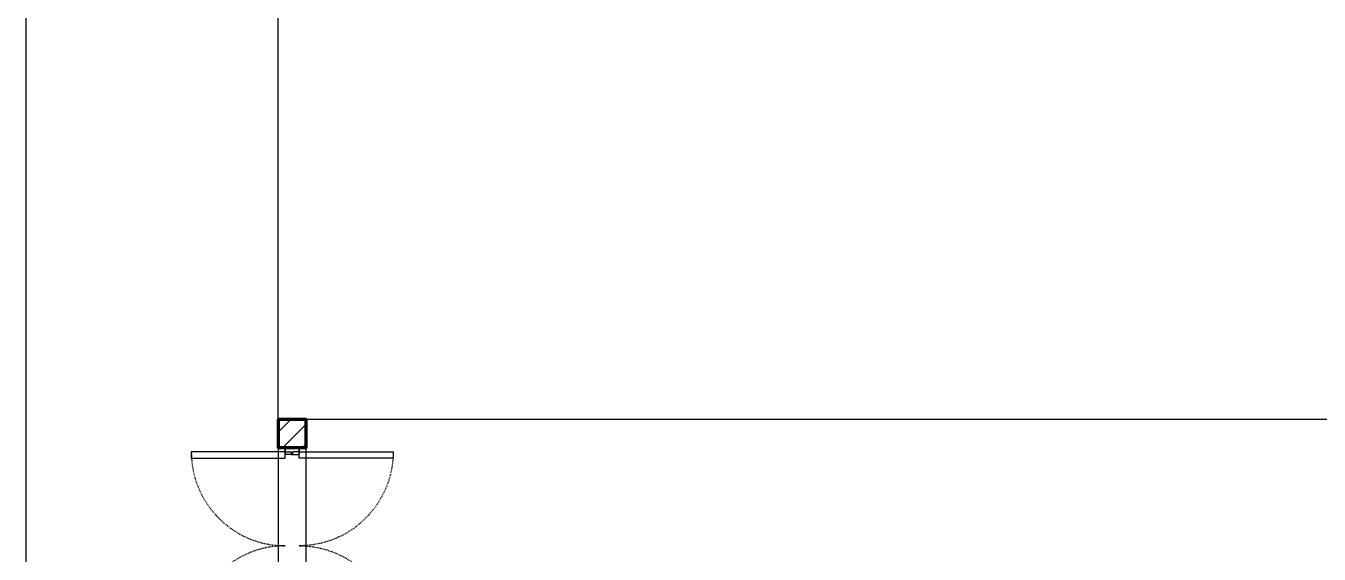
# Model space of a CAD drawing. Header units: millimetres. Extents: x 379264 to 1158416, y -283062 to 356890.
# Drawn here: x 934269.4 to 934453.9, y -25550 to -25474.7 of the extents above; entities that cross this region are included whole.
import ezdxf

# ---------------------------------------------------------------- set-up
doc = ezdxf.new("R2010")
doc.units = ezdxf.units.MM
for name, pattern in [('CENTER', [2, 1.25, -0.25, 0.25, -0.25]), ('keyplan TANG 1$0$mb tang 1 TWA$0$Hidden10.5', [1.5, 1, -0.5]), ('keyplan TANG 1$0$mb_unitmix twa 1-20$0$Hidden10.5', [1.5, 1, -0.5])]:
    doc.linetypes.add(name, pattern=pattern)
for name, color, linetype in [('12PM. GRID', 8, 'CENTER'), ('BLOCK C - CHI TIET THANG 7 - 15T$0$DnW', 20, 'Continuous'), ('keyplan TANG 1$0$mb tang 1 TWA$0$Door', 250, 'Continuous'), ('keyplan TANG 1$0$mb tang 1 TWA$0$Glass', 250, 'Continuous'), ('keyplan TANG 1$0$mb tang 1 TWA$0$Wall Hatch', 250, 'Continuous'), ('keyplan TANG 1$0$mb_unitmix twa 1-20$0$Door', 250, 'Continuous'), ('keyplan TANG 1$0$mb_unitmix twa 1-20$0$Glass', 250, 'Continuous'), ('keyplan TANG 1$0$mb_unitmix twa 1-20$0$Net thay Tran', 250, 'Continuous'), ('keyplan TANG 1$0$mb_unitmix twa 1-20$0$Wall Hatch', 250, 'Continuous')]:
    doc.layers.add(name, color=color, linetype=linetype)
doc.layers.add('keyplan TANG 1$0$mb tang 1 TWA$0$Wall Line', color=250, linetype='Continuous', lineweight=70)
doc.layers.add('keyplan TANG 1$0$mb_unitmix twa 1-20$0$Wall Line', color=250, linetype='Continuous', lineweight=70)
pattern_1 = [(45, (150, 149.9999999999999), (-70.71067811865474, 70.71067811865476), [])]

# ---------------------------------------------------------------- blocks, each defined once
blk = doc.blocks.new('keyplan TANG 1$0$mb tang 1 TWA$0$Door 1400-1')
at = {"color": 0, "linetype": 'ByBlock'}
for p, q in [((29.99999962575384, 100.0000000003201), (-3.742461558431387e-07, 100.000000000131)), ((-3.742461558431387e-07, 100.000000000131), (0, 0)), ((29.99999962575384, 100.0000000003201), (29.99999979416316, 55.00000000033469)), ((1370.000000119884, 100.0000000003201), (1400.000000119884, 100.000000000131)), ((1370.000000119884, 100.0000000003201), (1369.999999951474, 55.00000000033469)), ((1400.000000119884, 100.000000000131), (1399.999999745638, 7.105427357601002e-15)), ((0, 0), (50, 4.074536263942719e-10)), ((49.99999979417771, 55.00000000046566), (29.99999979416316, 55.00000000033469)), ((49.99999979417771, 55.00000000046566), (50, 4.074536263942719e-10)), ((1349.99999995146, 55.00000000046566), (1369.999999951474, 55.00000000033469)), ((1349.99999995146, 55.00000000046566), (1349.999999745638, 4.074607318216295e-10)), ((1399.999999745638, 7.105427357601002e-15), (1349.999999745638, 4.074607318216295e-10))]:
    blk.add_line(p, q, dxfattribs=at)
for points in [[(74.99999962575384, 100.0000000003202), (29.99999962575384, 100.0000000003201), (29.99999962575384, 770.0000000003201), (74.99999962575384, 770.0000000003203)], [(1325.000000119884, 100.0000000003202), (1370.000000119884, 100.0000000003201), (1370.000000119884, 770.0000000003201), (1325.000000119884, 770.0000000003203)]]:
    blk.add_lwpolyline(points, close=True)
at = {"color": 0, "linetype": 'keyplan TANG 1$0$mb tang 1 TWA$0$Hidden10.5'}
for centre, start, end in [((29.99999962575386, 99.99999515387427), 4.144490982744002e-07, 90), ((1370.000000119884, 99.99999515387427), 90, 179.9999995855509)]:
    blk.add_arc(centre, 670.0000002470649, start, end, dxfattribs=at)
blk = doc.blocks.new('*U1438')
at = {"layer": 'keyplan TANG 1$0$mb tang 1 TWA$0$Door'}
blk.add_blockref('keyplan TANG 1$0$mb tang 1 TWA$0$Door 1400-1', (0, 0), dxfattribs=at)
blk = doc.blocks.new('*U1437')
at = {"layer": 'keyplan TANG 1$0$mb tang 1 TWA$0$Wall Hatch'}
h = blk.add_hatch(dxfattribs=at)
h.set_pattern_fill('LINE10', color=256, scale=100, angle=45, style=0, pattern_type=2)
h.set_pattern_definition(pattern_1)
h.paths.add_polyline_path([(0, 199.9999999999999), (0, 0), (200, -1.13686837721616e-13), (200, 199.9999999999999)])
at = {"layer": 'keyplan TANG 1$0$mb tang 1 TWA$0$Wall Line'}
blk.add_lwpolyline([(0, 199.9999999999999), (0, 0), (200, -1.13686837721616e-13), (200, 199.9999999999999)], close=True, dxfattribs=at)
blk = doc.blocks.new('keyplan TANG 1$0$mb_unitmix twa 1-20$0$Door 1400-1')
at = {"color": 0, "linetype": 'ByBlock'}
for p, q in [((29.99999962575384, 100.0000000003201), (-3.742461558431387e-07, 100.000000000131)), ((-3.742461558431387e-07, 100.000000000131), (0, 0)), ((29.99999962575384, 100.0000000003201), (29.99999979416316, 55.00000000033469)), ((1370.000000119884, 100.0000000003201), (1400.000000119884, 100.000000000131)), ((1370.000000119884, 100.0000000003201), (1369.999999951474, 55.00000000033469)), ((1400.000000119884, 100.000000000131), (1399.999999745638, 7.105427357601002e-15)), ((0, 0), (50, 4.074536263942719e-10)), ((49.99999979417771, 55.00000000046566), (29.99999979416316, 55.00000000033469)), ((49.99999979417771, 55.00000000046566), (50, 4.074536263942719e-10)), ((1349.99999995146, 55.00000000046566), (1369.999999951474, 55.00000000033469)), ((1349.99999995146, 55.00000000046566), (1349.999999745638, 4.074607318216295e-10)), ((1399.999999745638, 7.105427357601002e-15), (1349.999999745638, 4.074607318216295e-10))]:
    blk.add_line(p, q, dxfattribs=at)
for points in [[(74.99999962575384, 100.0000000003202), (29.99999962575384, 100.0000000003201), (29.99999962575384, 770.0000000003201), (74.99999962575384, 770.0000000003203)], [(1325.000000119884, 100.0000000003202), (1370.000000119884, 100.0000000003201), (1370.000000119884, 770.0000000003201), (1325.000000119884, 770.0000000003203)]]:
    blk.add_lwpolyline(points, close=True)
at = {"color": 0, "linetype": 'keyplan TANG 1$0$mb_unitmix twa 1-20$0$Hidden10.5'}
for centre, start, end in [((29.99999962575386, 99.99999515387427), 4.144490982744002e-07, 90), ((1370.000000119884, 99.99999515387427), 90, 179.9999995855509)]:
    blk.add_arc(centre, 670.0000002470649, start, end, dxfattribs=at)
blk = doc.blocks.new('*U1439')
at = {"layer": 'keyplan TANG 1$0$mb_unitmix twa 1-20$0$Door'}
blk.add_blockref('keyplan TANG 1$0$mb_unitmix twa 1-20$0$Door 1400-1', (0, 0), dxfattribs=at)
blk = doc.blocks.new('*U1440')
at = {"layer": 'keyplan TANG 1$0$mb_unitmix twa 1-20$0$Wall Hatch'}
h = blk.add_hatch(dxfattribs=at)
h.set_pattern_fill('LINE10', color=256, scale=100, angle=45, style=0, pattern_type=2)
h.set_pattern_definition(pattern_1)
h.paths.add_polyline_path([(0, 199.9999999999999), (0, 0), (200, -1.13686837721616e-13), (200, 199.9999999999999)])
at = {"layer": 'keyplan TANG 1$0$mb_unitmix twa 1-20$0$Wall Line'}
blk.add_lwpolyline([(0, 199.9999999999999), (0, 0), (200, -1.13686837721616e-13), (200, 199.9999999999999)], close=True, dxfattribs=at)
blk = doc.blocks.new('keyplan TANG 1')
at = {"layer": 'keyplan TANG 1$0$mb_unitmix twa 1-20$0$Net thay Tran'}
for points in [[(10450.0000065181, 147850.0000020646), (10449.99999999991, 95349.99999896024), (12249.99999342476, 95349.99999896024), (12249.99999342476, 141249.9999910947), (12450, 141249.9999910947), (12450, 141050), (46748.45462060507, 141049.9999999999), (46748.45462060507, 142849.9999999999), (12450, 142849.9999826836), (12450, 142649.9999826836), (12250, 142649.9999826836), (12250.00000651844, 147850.0000020646)], [(12450, 142649.9999826836), (12250, 142649.9999826836), (12250, 141249.9999910947), (12450, 141249.9999910947)]]:
    blk.add_lwpolyline(points, close=True, dxfattribs=at)
at = {"layer": 'keyplan TANG 1$0$mb tang 1 TWA$0$Glass'}
blk.add_blockref('*U1437', (12250, 142649.9999826836), dxfattribs=at)
at = {"layer": 'keyplan TANG 1$0$mb tang 1 TWA$0$Glass', "rotation": 90}
blk.add_blockref('*U1438', (12400.00000000013, 141249.9999914689), dxfattribs=at)
at = {"layer": 'keyplan TANG 1$0$mb tang 1 TWA$0$Glass', "xscale": -1, "rotation": 270}
blk.add_blockref('*U1438', (12300.00000000013, 141249.9999914689), dxfattribs=at)
at = {"layer": 'keyplan TANG 1$0$mb_unitmix twa 1-20$0$Glass'}
blk.add_blockref('*U1440', (12250, 142649.9999826836), dxfattribs=at)
at = {"layer": 'keyplan TANG 1$0$mb_unitmix twa 1-20$0$Glass', "rotation": 90}
blk.add_blockref('*U1439', (12400.00000000013, 141249.9999914689), dxfattribs=at)
at = {"layer": 'keyplan TANG 1$0$mb_unitmix twa 1-20$0$Glass', "xscale": -1, "rotation": 270}
blk.add_blockref('*U1439', (12300.00000000013, 141249.9999914689), dxfattribs=at)
blk = doc.blocks.new('A$C0F1F2E69')
at = {"layer": 'BLOCK C - CHI TIET THANG 7 - 15T$0$DnW', "xscale": 0.02, "yscale": 0.02, "zscale": 0.02}
blk.add_blockref('keyplan TANG 1', (1907.087069346104, -92.84652750456007), dxfattribs=at)

msp = doc.modelspace()

# ---------------------------------------------------------------- block references
at = {"layer": '12PM. GRID'}
msp.add_blockref('A$C0F1F2E69', (932153.3460604745, -28294.96007476898), dxfattribs=at)

doc.saveas('drawing.dxf')
